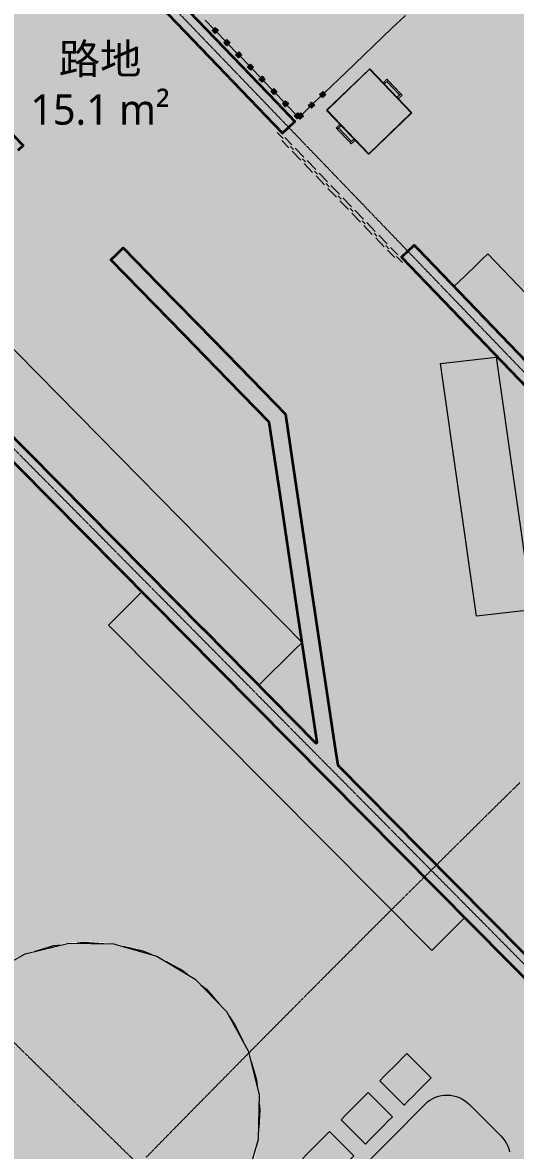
# Model space of a CAD drawing. Header units: millimetres. Extents: x -31757 to 121236, y -27283 to 63658.
# Drawn here: x 61271 to 64712, y 41311 to 49174 of the extents above; entities that cross this region are included whole.
import ezdxf

# ---------------------------------------------------------------- set-up
doc = ezdxf.new("R2010")
doc.units = ezdxf.units.MM
doc.linetypes.add('DASHDOT', pattern=[3.556, 2.54, -0.508, 0, -0.508])
for name, color, linetype, lineweight in [('01_切断（構造・壁）', 7, 'Continuous', 35), ('02_切断（家具）', 8, 'Continuous', 18), ('06_部屋の色', 8, 'Continuous', 0), ('07_切断（建具）', 7, 'Continuous', 18), ('10_見えがかり', 7, 'Continuous', 13), ('11_見えがかり（家具）', 8, 'Continuous', 9), ('40_通り芯', 1, 'DASHDOT', 9), ('60_部屋名・面積', 7, 'Continuous', 13), ('70_断面の位置', 6, 'DASHDOT', 9)]:
    doc.layers.add(name, color=color, linetype=linetype, lineweight=lineweight)
doc.styles.add('JP', font='NotoSansCJKjp-Regular.otf')

msp = doc.modelspace()

# ---------------------------------------------------------------- hatches: boundary and pattern name
at = {"layer": '02_切断（家具）'}
for points in [[(62595.1, 49119.1), (62610.4, 49133.8), (62616.4, 49139.6), (62631.3, 49124.1), (62637.2, 49118), (62621.9, 49103.3), (62615.9, 49097.4), (62601, 49112.9)], [(62677, 49033.9), (62692.3, 49048.6), (62698.3, 49054.4), (62713.2, 49038.9), (62719.1, 49032.8), (62703.8, 49018.1), (62697.8, 49012.3), (62682.9, 49027.8)], [(62758.9, 48948.8), (62774.2, 48963.5), (62780.2, 48969.3), (62795.1, 48953.8), (62801, 48947.7), (62785.7, 48933), (62779.7, 48927.2), (62764.8, 48942.7)], [(62840.8, 48863.7), (62856.1, 48878.4), (62862.1, 48884.2), (62877, 48868.7), (62882.9, 48862.6), (62867.6, 48847.9), (62861.6, 48842.1), (62846.7, 48857.6)], [(62922.7, 48778.6), (62938, 48793.3), (62944, 48799.1), (62958.9, 48783.6), (62964.8, 48777.4), (62949.5, 48762.8), (62943.5, 48757), (62928.6, 48772.5)], [(63004.6, 48693.5), (63019.8, 48708.1), (63025.9, 48713.9), (63040.8, 48698.4), (63046.7, 48692.3), (63031.4, 48677.6), (63025.4, 48671.8), (63010.5, 48687.3)], [(63345.3, 48672.4), (63360.5, 48687), (63366.5, 48692.8), (63381.4, 48677.3), (63387.3, 48671.2), (63372.1, 48656.5), (63366, 48650.8), (63351.2, 48666.3)], [(63086.5, 48608.3), (63101.7, 48623), (63107.8, 48628.8), (63122.7, 48613.3), (63128.6, 48607.2), (63113.3, 48592.5), (63107.3, 48586.7), (63092.4, 48602.2)], [(63267.3, 48597.5), (63282.6, 48612.2), (63288.6, 48618), (63303.5, 48602.4), (63309.4, 48596.3), (63294.1, 48581.7), (63288.1, 48575.9), (63273.2, 48591.4)], [(63168.4, 48523.2), (63183.6, 48537.9), (63189.6, 48543.7), (63204.6, 48528.2), (63210.4, 48522), (63195.2, 48507.4), (63189.2, 48501.6), (63174.3, 48517.1)], [(63189.4, 48522.6), (63204.7, 48537.3), (63210.7, 48543.1), (63225.6, 48527.6), (63231.5, 48521.4), (63216.2, 48506.8), (63210.2, 48501), (63195.3, 48516.5)], [(60018.8, 47488.2), (60069.6, 47538.5), (60323.8, 47789.8), (60806.9, 47300.3), (63222.4, 44852.4), (63172.1, 44802.7), (62920.5, 44553.9), (60502.4, 46999.2)]]:
    msp.add_hatch(color=8, dxfattribs=at).paths.add_polyline_path(points)
at = {"layer": '06_部屋の色', "true_color": 0x6fa96e}
h = msp.add_hatch(color=8, dxfattribs=at)
h.paths.add_polyline_path([(63901.6, 51933.9), (64015.3, 52040.2), (64244.4, 52253.9), (64474, 52467.2), (64703.8, 52680.2), (64934, 52892.8), (65164.5, 53105), (65395.3, 53316.9), (65626.5, 53528.5), (65857.9, 53739.7), (66089.8, 53950.5), (73081.4, 46251.4), (72861.5, 46051.3), (72641.8, 45851), (72422.5, 45650.2), (72203.5, 45449.2), (71984.8, 45247.8), (71766.4, 45046), (71548.3, 44843.9), (71330.5, 44641.5), (71113, 44438.8), (71005.1, 44337.9), (71005.1, 44337.9), (71005.1, 44337.9), (71005.1, 44337.9), (70895.9, 44235.7), (70679, 44032.3), (70462.5, 43828.5), (70246.3, 43624.4), (70030.4, 43420), (69814.8, 43215.3), (69599.5, 43010.2), (69384.6, 42804.8), (69169.9, 42599), (68955.6, 42393), (61741.6, 49884.2), (61967.4, 50101.3), (62193.6, 50318.2), (62420.2, 50534.6), (62647.1, 50750.8), (62874.3, 50966.6), (63101.8, 51182), (63329.7, 51397.1), (63557.9, 51611.8), (63786.4, 51826.2), (63897.9, 51930.5)])
h.paths.add_polyline_path([(66729.4, 47593), (66736.7, 47488.4), (66753.1, 47384.9), (66778.4, 47283.1), (66812.6, 47184), (66855.2, 47088.3), (66906, 46996.6), (66964.7, 46909.7), (67030.6, 46828.2), (67103.4, 46752.8), (67182.6, 46684), (67267.4, 46622.4), (67357.2, 46568.4), (67451.5, 46522.4), (67549.3, 46484.9), (67650.1, 46456), (67753, 46436), (67857.2, 46425), (67962.1, 46423.2), (68066.6, 46430.5), (68170.2, 46446.9), (68271.9, 46472.3), (68371, 46506.4), (68466.8, 46549), (68558.5, 46599.9), (68645.4, 46658.5), (68726.8, 46724.4), (68747.7, 46744.6), (68751.3, 46748), (68751.3, 46748), (68802.2, 46797.3), (68871, 46876.4), (68932.6, 46961.2), (68986.6, 47051.1), (69032.6, 47145.3), (69070.2, 47243.1), (69099, 47343.9), (69119, 47446.8), (69130, 47551.1), (69131.8, 47655.9), (69124.5, 47760.5), (69108.1, 47864), (69082.8, 47965.7), (69048.6, 48064.8), (69006, 48160.6), (68955.2, 48252.3), (68896.6, 48339.2), (68830.6, 48420.7), (68757.8, 48496.1), (68678.6, 48564.8), (68593.8, 48626.5), (68504, 48680.4), (68409.8, 48726.4), (68311.9, 48764), (68211.1, 48792.9), (68108.2, 48812.9), (68004, 48823.8), (67899.1, 48825.7), (67794.6, 48818.3), (67691, 48801.9), (67589.3, 48776.6), (67490.2, 48742.5), (67394.4, 48699.8), (67302.7, 48649), (67215.8, 48590.4), (67134.4, 48524.4), (67111.1, 48501.9), (67059, 48451.6), (66990.2, 48372.5), (66928.6, 48287.7), (66874.6, 48197.8), (66828.6, 48103.6), (66791.1, 48005.7), (66762.2, 47904.9), (66742.2, 47802), (66731.2, 47697.8)], flags=0)
at = {"layer": '06_部屋の色', "true_color": 0xe9dfcf}
for points in [[(61585.6, 50908.4), (63320, 52554.5), (67110.5, 48501.4), (67059, 48451.6), (66990.2, 48372.5), (66928.6, 48287.7), (66874.6, 48197.8), (66828.6, 48103.6), (66791.1, 48005.7), (66762.2, 47904.9), (66742.2, 47802), (66731.2, 47697.8), (66729.4, 47593), (66736.7, 47488.4), (66753.1, 47384.9), (66778.4, 47283.1), (66812.6, 47184), (66855.2, 47088.3), (66906, 46996.6), (66964.7, 46909.7), (67030.6, 46828.2), (67103.4, 46752.8), (67182.6, 46684), (67267.4, 46622.4), (67357.2, 46568.4), (67451.5, 46522.4), (67549.3, 46484.9), (67650.1, 46456), (67753, 46436), (67857.2, 46425), (67962.1, 46423.2), (68066.6, 46430.5), (68170.2, 46446.9), (68271.9, 46472.3), (68371, 46506.4), (68466.8, 46549), (68558.5, 46599.9), (68645.4, 46658.5), (68726.8, 46724.4), (68750.7, 46747.5), (72005, 43267.7), (70988.4, 42303), (71012.5, 42277.6), (69996.1, 41313.1), (69971.8, 41338.3), (60493.7, 51180.5), (60929.3, 51593.9)], [(67967.2, 39379.3), (58346, 49081.7), (60493.7, 51180.5), (69971.8, 41338.3), (68969.5, 40358.8), (68994, 40333.7), (67991.8, 39354.4)], [(60953.9, 49121.6), (61066.2, 49230.8), (61178.6, 49339.9), (61251.3, 49410.5), (61388.7, 49543.5), (61403.5, 49557.8), (61411.6, 49565.7), (61741.6, 49884.2), (64100.2, 47434.9), (64447.6, 44985.9), (67942.1, 41409.8), (67889.1, 41358), (67793.3, 41264.2), (67513.4, 40989.6), (67464.8, 40941.7), (67365.7, 40844.2), (67348.8, 40827.5), (67253.1, 40733.1), (67226.8, 40707.2), (66936.1, 40419.6), (63415, 43970.6), (63049.8, 46416.3), (60673.5, 48848), (60674.9, 48849.4), (60877, 49046.7)], [(58346, 49081.7), (67967.2, 39379.3), (66979.3, 38385.2), (67004.1, 38360.5), (66016.4, 37366.6), (65991.4, 37391.1), (62587.7, 40724.5), (62601.4, 40737.7), (62670.1, 40816.8), (62731.7, 40901.6), (62785.7, 40991.4), (62831.7, 41085.7), (62869.3, 41183.5), (62898.2, 41284.3), (62918.2, 41387.2), (62929.1, 41491.5), (62930.9, 41596.3), (62923.6, 41700.8), (62907.2, 41804.4), (62881.9, 41906.1), (62847.7, 42005.2), (62805.1, 42101), (62754.3, 42192.7), (62695.7, 42279.6), (62629.7, 42361), (62556.9, 42436.4), (62477.8, 42505.2), (62392.9, 42566.8), (62303.1, 42620.8), (62208.9, 42666.8), (62111, 42704.4), (62010.2, 42733.3), (61907.3, 42753.3), (61803.1, 42764.2), (61698.3, 42766), (61593.7, 42758.7), (61490.1, 42742.3), (61388.4, 42717), (61289.3, 42682.8), (61193.5, 42640.2), (61101.9, 42589.4), (61014.9, 42530.8), (60933.5, 42464.8), (60871.7, 42405.1), (56229.2, 46951.8)]]:
    msp.add_hatch(color=8, dxfattribs=at).paths.add_polyline_path(points)
at = {"layer": '06_部屋の色', "true_color": 0xd9d3ec}
msp.add_hatch(color=8, dxfattribs=at).paths.add_polyline_path([(60058.8, 48244.8), (60170.4, 48354.7), (60282.1, 48464.5), (60393.9, 48574.2), (60505.7, 48683.9), (60617.6, 48793.4), (60673.5, 48848), (63049.8, 46416.3), (63415, 43970.6), (59613.3, 47804.4), (59724.6, 47914.6), (59835.9, 48024.8), (59947.3, 48134.9)])
at = {"layer": '06_部屋の色', "true_color": 0x86bc78}
h = msp.add_hatch(color=8, dxfattribs=at)
h.paths.add_polyline_path([(57514.3, 45692.3), (57624.6, 45804.9), (57844.2, 46028.4), (58064.2, 46251.6), (58284.4, 46474.5), (58505.1, 46697), (58726, 46919.1), (58947.3, 47141), (59169, 47362.5), (59391, 47583.6), (59613.3, 47804.4), (66936.1, 40419.6), (66725.2, 40210), (66514.5, 40000.2), (66304.2, 39790), (66094.2, 39579.6), (65884.6, 39368.8), (65675.2, 39157.6), (65466.2, 38946.2), (65257.5, 38734.4), (65049.2, 38522.3), (64944.5, 38415.4), (64841.1, 38309.9), (64633.4, 38097.1), (64426, 37884.1), (64219, 37670.7), (64012.3, 37457), (63805.9, 37243), (63599.8, 37028.7), (63394.1, 36814), (63188.7, 36599.1), (62983.6, 36383.8), (55447.8, 43551.2), (55663.9, 43778), (55880.4, 44004.6), (56097.2, 44230.8), (56314.3, 44456.7), (56531.9, 44682.2), (56749.7, 44907.4), (56967.9, 45132.3), (57186.5, 45356.8), (57405.4, 45581), (57510.8, 45688.7)])
h.paths.add_polyline_path([(60530.3, 41638.2), (60528.5, 41533.4), (60535.8, 41428.8), (60552.2, 41325.2), (60577.6, 41223.5), (60611.7, 41124.4), (60654.3, 41028.6), (60705.1, 40937), (60763.8, 40850), (60829.7, 40768.6), (60902.6, 40693.2), (60981.7, 40624.4), (61066.5, 40562.8), (61156.3, 40508.8), (61250.6, 40462.8), (61348.4, 40425.3), (61449.2, 40396.4), (61552.1, 40376.4), (61656.4, 40365.4), (61761.2, 40363.6), (61865.7, 40370.9), (61969.3, 40387.3), (62071, 40412.6), (62170.1, 40446.8), (62265.9, 40489.4), (62357.6, 40540.2), (62444.5, 40598.9), (62525.9, 40664.8), (62583.5, 40720.4), (62587.2, 40724), (62601.4, 40737.7), (62670.1, 40816.8), (62731.7, 40901.6), (62785.7, 40991.4), (62831.7, 41085.7), (62869.3, 41183.5), (62898.2, 41284.3), (62918.2, 41387.2), (62929.1, 41491.5), (62930.9, 41596.3), (62923.6, 41700.8), (62907.2, 41804.4), (62881.9, 41906.1), (62847.7, 42005.2), (62805.1, 42101), (62754.3, 42192.7), (62695.7, 42279.6), (62629.7, 42361), (62556.9, 42436.4), (62477.8, 42505.2), (62392.9, 42566.8), (62303.1, 42620.8), (62208.9, 42666.8), (62111, 42704.4), (62010.2, 42733.3), (61907.3, 42753.3), (61803.1, 42764.2), (61698.3, 42766), (61593.7, 42758.7), (61490.1, 42742.3), (61388.4, 42717), (61289.3, 42682.8), (61193.5, 42640.2), (61101.9, 42589.4), (61014.9, 42530.8), (60933.5, 42464.8), (60871.2, 42404.6), (60858.1, 42392), (60789.3, 42312.8), (60727.7, 42228), (60673.7, 42138.2), (60627.7, 42044), (60590.2, 41946.1), (60561.3, 41845.3), (60541.3, 41742.4)], flags=0)
at = {"layer": '06_部屋の色', "true_color": 0xd5ebee}
msp.add_hatch(color=8, dxfattribs=at).paths.add_polyline_path([(68208.2, 41669.4), (68101.8, 41565.7), (67995.4, 41461.9), (67942.1, 41409.8), (64447.6, 44985.9), (64100.2, 47434.9), (68955.6, 42393), (68848.6, 42289.8), (68741.7, 42186.6), (68634.8, 42083.3), (68528.1, 41980), (68421.4, 41876.5), (68314.8, 41773)])
at = {"layer": '06_部屋の色', "true_color": 0x86bc78}
msp.add_hatch(color=8, dxfattribs=at).paths.add_polyline_path([(61016, 42529.1), (61290, 42681), (61594, 42756.8), (61907.2, 42751.3), (62208.3, 42664.9), (62476.9, 42503.6), (62694.5, 42278.3), (62846.3, 42004.3), (62922.1, 41700.3), (62916.7, 41387.1), (62830.3, 41086), (62669, 40817.5), (62443.6, 40599.8), (62169.6, 40448), (61865.7, 40372.2), (61552.5, 40377.7), (61251.3, 40464), (60982.8, 40625.3), (60765.2, 40850.7), (60613.3, 41124.7), (60537.5, 41428.6), (60543, 41741.8), (60629.4, 42043), (60790.7, 42311.5)])

# ---------------------------------------------------------------- linework, layer by layer
at = {"layer": '01_切断（構造・壁）'}
for points in [[(61826.8, 49881.7), (62553.1, 49127.1), (63043.1, 48618), (63171.5, 48484.6), (63171.5, 48484.6), (63171.5, 48484.6), (63161.6, 48475), (63127.7, 48442.4), (63086.6, 48402.8), (63086.6, 48402.8), (63086.6, 48402.8), (62348.5, 49168.8), (61656.6, 49886.8)], [(60933.5, 48667), (61275, 48317.3), (61275, 48317.3), (61275, 48317.3), (61238.4, 48281.5)], [(59698.6, 47804.2), (62529.7, 44947.5), (62533.6, 44943.6), (62533.6, 44943.6), (63319.4, 44150.7), (63327, 44154.4), (63280.7, 44464.1), (63186.6, 45093.8), (63068.5, 45884), (62993, 46388.9), (62620.5, 46769.9), (62397, 46998.4), (61888.4, 47518.5), (61888.4, 47518.5), (61888.4, 47518.5), (61926.6, 47555.8), (61974.6, 47602.7), (62221.3, 47350.1), (62605.6, 46956.6), (62868.4, 46687.6), (63106.5, 46443.7), (63153.9, 46126.2), (63289.5, 45217), (63449.9, 44142), (63471.5, 43997.3), (64051.9, 43411.5), (65006, 42448.8)], [(64922.4, 42365.9), (62637.1, 44669.1), (59612.4, 47717.7)], [(68835.3, 42603.2), (68822.3, 42590.6), (68781.6, 42551.5), (68752.7, 42523.6), (68750.3, 42521.3), (68468.2, 42814.1), (66969.8, 44369.2), (66969.8, 44369.2), (63917.5, 47537), (63961.5, 47579.3), (64002.3, 47618.7), (64005.4, 47621.7), (64028.3, 47597.8), (66421.8, 45110.9), (66421.8, 45110.9), (68835.3, 42603.2), (68835.3, 42603.2), (68835.3, 42603.2)]]:
    msp.add_lwpolyline(points, dxfattribs=at)
at = {"layer": '02_切断（家具）'}
for points in [[(62595.1, 49119.1), (62610.4, 49133.8), (62616.4, 49139.6), (62631.3, 49124.1), (62637.2, 49118), (62621.9, 49103.3), (62615.9, 49097.4), (62601, 49112.9), (62595.1, 49119.1)], [(62677, 49033.9), (62692.3, 49048.6), (62698.3, 49054.4), (62713.2, 49038.9), (62719.1, 49032.8), (62703.8, 49018.1), (62697.8, 49012.3), (62682.9, 49027.8), (62677, 49033.9)], [(62758.9, 48948.8), (62774.2, 48963.5), (62780.2, 48969.3), (62795.1, 48953.8), (62801, 48947.7), (62785.7, 48933), (62779.7, 48927.2), (62764.8, 48942.7), (62758.9, 48948.8)], [(62840.8, 48863.7), (62856.1, 48878.4), (62862.1, 48884.2), (62877, 48868.7), (62882.9, 48862.6), (62867.6, 48847.9), (62861.6, 48842.1), (62846.7, 48857.6), (62840.8, 48863.7)], [(62922.7, 48778.6), (62938, 48793.3), (62944, 48799.1), (62958.9, 48783.6), (62964.8, 48777.4), (62949.5, 48762.8), (62943.5, 48757), (62928.6, 48772.5), (62922.7, 48778.6)], [(63004.6, 48693.5), (63019.8, 48708.1), (63025.9, 48713.9), (63040.8, 48698.4), (63046.7, 48692.3), (63031.4, 48677.6), (63025.4, 48671.8), (63010.5, 48687.3), (63004.6, 48693.5)], [(63345.3, 48672.4), (63360.5, 48687), (63366.5, 48692.8), (63381.4, 48677.3), (63387.3, 48671.2), (63372.1, 48656.5), (63366, 48650.8), (63351.2, 48666.3), (63345.3, 48672.4)], [(63086.5, 48608.3), (63101.7, 48623), (63107.8, 48628.8), (63122.7, 48613.3), (63128.6, 48607.2), (63113.3, 48592.5), (63107.3, 48586.7), (63092.4, 48602.2), (63086.5, 48608.3)], [(63267.3, 48597.5), (63282.6, 48612.2), (63288.6, 48618), (63303.5, 48602.4), (63309.4, 48596.3), (63294.1, 48581.7), (63288.1, 48575.9), (63273.2, 48591.4), (63267.3, 48597.5)], [(63168.4, 48523.2), (63183.6, 48537.9), (63189.6, 48543.7), (63204.6, 48528.2), (63210.4, 48522), (63195.2, 48507.4), (63189.2, 48501.6), (63174.3, 48517.1), (63168.4, 48523.2)], [(63189.4, 48522.6), (63204.7, 48537.3), (63210.7, 48543.1), (63225.6, 48527.6), (63231.5, 48521.4), (63216.2, 48506.8), (63210.2, 48501), (63195.3, 48516.5), (63189.4, 48522.6)], [(60018.8, 47488.2), (60069.6, 47538.5), (60323.8, 47789.8), (60806.9, 47300.3), (63222.4, 44852.4), (63172.1, 44802.7), (62920.5, 44553.9), (60502.4, 46999.2), (60018.8, 47488.2)]]:
    msp.add_lwpolyline(points, dxfattribs=at)
at = {"layer": '07_切断（建具）'}
for points in [[(63048.1, 48407.4), (63089.7, 48364.2)], [(63162.6, 48288.5), (63141.8, 48310.1)], [(63245.9, 48202.1), (63225, 48223.7)], [(63308.3, 48137.3), (63329.1, 48115.7)], [(63391.6, 48050.9), (63412.4, 48029.3)], [(63474.9, 47964.5), (63495.7, 47942.9)], [(63558.1, 47878.1), (63579, 47856.5)], [(63662.2, 47770.1), (63641.4, 47791.7)], [(63745.5, 47683.7), (63724.7, 47705.3)], [(63828.8, 47597.3), (63808, 47618.9)], [(63880.8, 47543.3), (63922.5, 47500.1)]]:
    msp.add_lwpolyline(points, dxfattribs=at)
at = {"layer": '10_見えがかり'}
for points in [[(63101.7, 48372.9), (63151, 48321.8)], [(63129.8, 48301.4), (63080.5, 48352.5)], [(63174.6, 48297.3), (63234.3, 48235.4)], [(63213.1, 48215), (63153.4, 48276.9)], [(63257.8, 48210.9), (63317.5, 48149)], [(63296.3, 48128.6), (63236.6, 48190.5)], [(63341.1, 48124.5), (63400.8, 48062.6)], [(63379.6, 48042.2), (63319.9, 48104.1)], [(63462.9, 47955.8), (63403.2, 48017.7)], [(63424.4, 48038.1), (63484.1, 47976.2)], [(63546.2, 47869.4), (63486.5, 47931.3)], [(63507.6, 47951.7), (63567.3, 47889.8)], [(63629.5, 47783), (63569.8, 47844.9)], [(63590.9, 47865.3), (63650.6, 47803.4)], [(63712.7, 47696.6), (63653.1, 47758.5)], [(63674.2, 47778.9), (63733.9, 47717)], [(63796, 47610.2), (63736.3, 47672.1)], [(63757.5, 47692.5), (63817.1, 47630.5)], [(63868.9, 47534.6), (63819.6, 47585.7)], [(63840.7, 47606.1), (63890, 47554.9)], [(61356.1, 42699.5), (61490.7, 42739.4), (61537.4, 42744.7)], [(61651.9, 42757.7), (61698.3, 42763), (61838, 42754.5)], [(61975, 42733.9), (62110, 42701.5), (62174.9, 42676.6)], [(62270.5, 42629.9), (62391.3, 42564.3), (62427.2, 42535.8)], [(62519.3, 42462.5), (62554.8, 42434.3), (62644.6, 42332.7)], [(62714.4, 42246.5), (62751.7, 42191.1), (62811.3, 42071.6)], [(62867, 41929.8), (62904.3, 41803.8), (62909.3, 41760.2)], [(62923.1, 41639.1), (62927.9, 41596.2), (62920, 41467.1)]]:
    msp.add_lwpolyline(points, dxfattribs=at)
at = {"layer": '11_見えがかり（家具）'}
for points in [[(63943.7, 49223.6), (63850.2, 49134.7), (63524.7, 48823.6), (63378.5, 48683.3)], [(62604.4, 49130.8), (62546, 49191.4)], [(62686.3, 49045.6), (62627.9, 49106.3)], [(62768.2, 48960.5), (62709.8, 49021.1)], [(62850.1, 48875.4), (62791.7, 48936)], [(62931.9, 48790.3), (62873.6, 48850.9)], [(63392.4, 48562.4), (63694.4, 48851.8), (63696.5, 48849.6), (63695.8, 48849)], [(63396.6, 48562.2), (63694.3, 48847.6), (63984.6, 48544.1), (63687.5, 48259.3), (63396.6, 48562.2)], [(63697.8, 48848.2), (63985.4, 48547.6)], [(63013.8, 48705.1), (62955.5, 48765.8)], [(63790.5, 48754.2), (63815.3, 48777.9), (63823.6, 48769.2), (63798.8, 48745.5)], [(63902.2, 48670), (63816.5, 48759.6)], [(63825, 48767.8), (63910.7, 48678.1)], [(63095.7, 48620), (63037.4, 48680.6)], [(63887.3, 48653), (63912.1, 48676.7), (63920.4, 48668), (63895.6, 48644.3)], [(63177.6, 48534.9), (63119.3, 48595.5)], [(63354.3, 48660.1), (63300.5, 48608.5)], [(63276.3, 48585.3), (63222.5, 48533.6)], [(63395.1, 48560.9), (63394.5, 48560.2), (63392.4, 48562.4)], [(63684, 48258.7), (63395.8, 48558.8)], [(63986.1, 48545.5), (63986.8, 48546.1), (63988.8, 48543.9), (63687.5, 48255.1), (63685.4, 48257.3)], [(63461.1, 48438.4), (63485.8, 48462.2)], [(63494.1, 48453.5), (63469.4, 48429.7), (63461.1, 48438.4)], [(63479.3, 48436.5), (63565.2, 48347)], [(63556.7, 48338.9), (63470.8, 48428.3)], [(63558.1, 48337.4), (63582.8, 48361.2)], [(63591.1, 48352.5), (63566.4, 48328.8), (63558.1, 48337.4)], [(63685.4, 48257.3), (63686.1, 48257.9)], [(64360.6, 47408.3), (64440.3, 47484.9), (64480.1, 47523.1), (64520, 47561.3), (66735.2, 45252), (66695.9, 45214.4), (66656.7, 45176.8), (66617.6, 45139.1), (66578.4, 45101.5), (66539.2, 45063.8), (66503.2, 45029.2)], [(65249.2, 46332.3), (64285.1, 47335.6), (64320.8, 47370), (64360.6, 47408.3)], [(64187.8, 46797.2), (64578.3, 46840.6), (64829.1, 45078.7), (64440.4, 45034.7), (64187.8, 46797.2)], [(64205.8, 42781.7), (64167.3, 42743.4), (64128.8, 42705.1), (61871.1, 44972.9), (61949.4, 45050.8), (62027.8, 45128.7), (62067, 45167.6), (62102.8, 45203.2), (63083, 44216.9)], [(64357.5, 42932.4), (64321.5, 42896.6), (64282.9, 42858.3), (64244.3, 42820), (64205.8, 42781.7)], [(61016, 42529.1), (61290, 42681), (61594, 42756.8), (61907.2, 42751.3), (62208.3, 42664.9), (62476.9, 42503.6), (62694.5, 42278.3), (62846.3, 42004.3), (62922.1, 41700.3), (62916.7, 41387.1), (62830.3, 41086), (62669, 40817.5), (62443.6, 40599.8), (62169.6, 40448), (61865.7, 40372.2), (61552.5, 40377.7), (61251.3, 40464)], [(63965.8, 41658.3), (63934.3, 41626.7), (63764.2, 41796), (63795.7, 41827.6), (63890.3, 41922.6), (63921.8, 41954.2), (63953.4, 41985.8), (64123.3, 41816.3), (64091.7, 41784.7), (64060.2, 41753.1), (64028.7, 41721.5), (63997.3, 41689.9), (63965.8, 41658.3)], [(63696.2, 41387.1), (63664.8, 41355.4), (63494.4, 41524.4), (63525.8, 41556.1), (63620.2, 41651.2), (63651.7, 41682.9), (63683.2, 41714.6), (63853.4, 41545.3), (63821.9, 41513.7), (63790.5, 41482.1), (63759.1, 41450.4), (63727.6, 41418.7), (63696.2, 41387.1)], [(63574.4, 41122), (64086.1, 41637.4), (64101.4, 41651.2), (64118, 41663.4), (64135.9, 41673.9), (64154.7, 41682.5), (64174.4, 41689.2), (64194.8, 41693.9), (64215.6, 41696.5), (64236.7, 41697.1), (64257.8, 41695.6), (64278.7, 41692), (64299.3, 41686.5), (64319.3, 41678.9), (64338.6, 41669.5), (64357, 41658.2), (64374.2, 41645.2), (64390.2, 41630.7), (64609.6, 41411.7), (64624.1, 41395.7), (64637.1, 41378.5), (64648.4, 41360.2), (64657.9, 41340.9), (64665.5, 41320.9), (64671.1, 41300.3)], [(63427.2, 41115.3), (63395.8, 41083.6), (63225.1, 41252.2), (63256.5, 41284), (63350.7, 41379.3), (63382.1, 41411), (63413.5, 41442.8), (63584.1, 41273.9), (63552.7, 41242.2), (63521.3, 41210.5), (63489.9, 41178.8), (63458.5, 41147.1), (63427.2, 41115.3)]]:
    msp.add_lwpolyline(points, dxfattribs=at)
at = {"layer": '40_通り芯'}
for points in [[(72285.1, 38935.5), (58828.2, 52909.4)], [(70319.9, 37015.1), (56660.4, 50791.1)], [(68369.8, 35052.9), (54509.3, 48626.6)]]:
    msp.add_lwpolyline(points, dxfattribs=at)
at = {"layer": '70_断面の位置'}
msp.add_lwpolyline([(62135.2, 41263.8), (62350.7, 41483.3), (62566.6, 41702.5), (62782.7, 41921.4), (62999.2, 42139.9), (63216.1, 42358.1), (63433.3, 42575.9), (63650.8, 42793.4), (63868.7, 43010.5), (64086.9, 43227.4), (64305.4, 43443.8), (64524.3, 43660), (64743.5, 43875.8)], dxfattribs=at)

# ---------------------------------------------------------------- texts
at = {"layer": '60_部屋名・面積', "insert": (61812.6, 48742.2), "char_height": 211.68, "attachment_point": 5, "style": 'JP'}
msp.add_mtext('路地\\P15.1 m²', dxfattribs=at)

doc.saveas('drawing.dxf')
